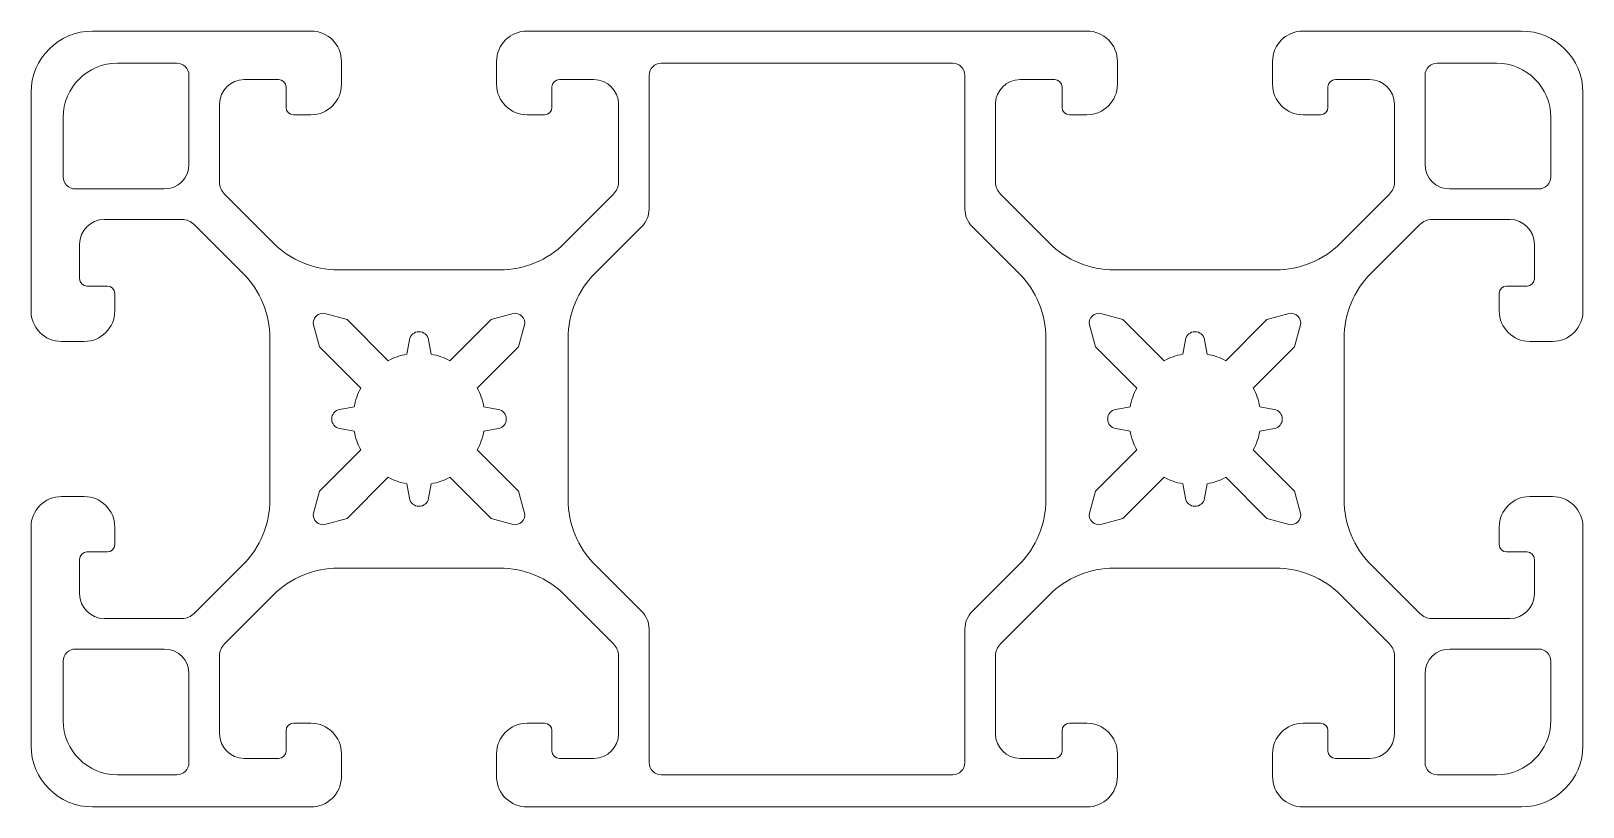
# Model space of a CAD drawing. Header units: millimetres. Extents: x -40 to 40, y -20 to 20.
import ezdxf

# ---------------------------------------------------------------- set-up
doc = ezdxf.new("R2010")
doc.units = ezdxf.units.MM

msp = doc.modelspace()

# ---------------------------------------------------------------- linework, layer by layer
at = {"color": 7, "linetype": 'Continuous', "lineweight": 15}
for p, q in [((-25.57, 20), (-36.83, 20)), ((14.43, 20), (-14.43, 20)), ((36.83, 20), (25.57, 20)), ((-24, 17.255), (-24, 18.43)), ((-16, 18.43), (-16, 17.255)), ((16, 17.255), (16, 18.43)), ((24, 18.43), (24, 17.255)), ((-32.49, 18.345), (-35.545, 18.345)), ((-31.86, 13.13), (-31.86, 17.715)), ((-8.14, 17.715), (-8.14, 10.823)), ((7.51, 18.345), (-7.51, 18.345)), ((8.14, 10.823), (8.14, 17.715)), ((31.86, 17.715), (31.86, 13.13)), ((35.545, 18.345), (32.49, 18.345)), ((-40, 16.83), (-40, 5.57)), ((-29.015, 17.5), (-27.236, 17.5)), ((-26.855, 17.119), (-26.855, 16.066)), ((-13.145, 16.066), (-13.145, 17.119)), ((-12.764, 17.5), (-10.985, 17.5)), ((10.985, 17.5), (12.764, 17.5)), ((13.145, 17.119), (13.145, 16.066)), ((26.855, 16.066), (26.855, 17.119)), ((27.236, 17.5), (29.015, 17.5)), ((40, 5.57), (40, 16.83)), ((-30.285, 12.216), (-30.285, 16.23)), ((-9.715, 16.23), (-9.715, 12.216)), ((9.715, 12.216), (9.715, 16.23)), ((30.285, 16.23), (30.285, 12.216)), ((-38.345, 15.545), (-38.345, 12.49)), ((-26.474, 15.685), (-25.57, 15.685)), ((-14.43, 15.685), (-13.526, 15.685)), ((13.526, 15.685), (14.43, 15.685)), ((25.57, 15.685), (26.474, 15.685)), ((38.345, 12.49), (38.345, 15.545)), ((-37.715, 11.86), (-33.13, 11.86)), ((-27.514, 9.076), (-30.024, 11.587)), ((-9.976, 11.587), (-12.486, 9.076)), ((12.486, 9.076), (9.976, 11.587)), ((30.024, 11.587), (27.514, 9.076)), ((33.13, 11.86), (37.715, 11.86)), ((-36.23, 10.285), (-32.216, 10.285)), ((-31.587, 10.024), (-29.076, 7.514)), ((-8.512, 9.925), (-10.924, 7.514)), ((10.924, 7.514), (8.512, 9.925)), ((29.076, 7.514), (31.587, 10.024)), ((32.216, 10.285), (36.23, 10.285)), ((-37.5, 7.236), (-37.5, 9.015)), ((37.5, 9.015), (37.5, 7.236)), ((-15.845, 7.685), (-24.155, 7.685)), ((24.155, 7.685), (15.845, 7.685)), ((-36.066, 6.855), (-37.119, 6.855)), ((-35.685, 5.57), (-35.685, 6.474)), ((35.685, 6.474), (35.685, 5.57)), ((37.119, 6.855), (36.066, 6.855)), ((-25.439, 4.848), (-25.126, 3.712)), ((-23.712, 5.126), (-24.848, 5.439)), ((-21.591, 3.005), (-23.712, 5.126)), ((-16.288, 5.126), (-18.409, 3.005)), ((-15.152, 5.439), (-16.288, 5.126)), ((-14.874, 3.712), (-14.561, 4.848)), ((14.561, 4.848), (14.874, 3.712)), ((16.288, 5.126), (15.152, 5.439)), ((18.409, 3.005), (16.288, 5.126)), ((23.712, 5.126), (21.591, 3.005)), ((24.848, 5.439), (23.712, 5.126)), ((25.126, 3.712), (25.439, 4.848)), ((-38.43, 4), (-37.255, 4)), ((-27.685, 4.155), (-27.685, -4.155)), ((-20.492, 4.088), (-20.625, 3.342)), ((-19.375, 3.342), (-19.508, 4.088)), ((-12.315, 4.155), (-12.315, -4.155)), ((12.315, -4.155), (12.315, 4.155)), ((19.508, 4.088), (19.375, 3.342)), ((20.625, 3.342), (20.492, 4.088)), ((27.685, -4.155), (27.685, 4.155)), ((37.255, 4), (38.43, 4)), ((-25.126, 3.712), (-23.005, 1.591)), ((-16.995, 1.591), (-14.874, 3.712)), ((14.874, 3.712), (16.995, 1.591)), ((23.005, 1.591), (25.126, 3.712)), ((-23.342, 0.625), (-24.088, 0.492)), ((-15.912, 0.492), (-16.658, 0.625)), ((16.658, 0.625), (15.912, 0.492)), ((24.088, 0.492), (23.342, 0.625)), ((-24.088, -0.492), (-23.342, -0.625)), ((-16.658, -0.625), (-15.912, -0.492)), ((15.912, -0.492), (16.658, -0.625)), ((23.342, -0.625), (24.088, -0.492)), ((-23.005, -1.591), (-25.126, -3.712)), ((-14.874, -3.712), (-16.995, -1.591)), ((16.995, -1.591), (14.874, -3.712)), ((25.126, -3.712), (23.005, -1.591)), ((-23.712, -5.126), (-21.591, -3.005)), ((-18.409, -3.005), (-16.288, -5.126)), ((16.288, -5.126), (18.409, -3.005)), ((21.591, -3.005), (23.712, -5.126)), ((-37.255, -4), (-38.43, -4)), ((-25.126, -3.712), (-25.439, -4.848)), ((-20.625, -3.342), (-20.492, -4.088)), ((-19.508, -4.088), (-19.375, -3.342)), ((-14.561, -4.848), (-14.874, -3.712)), ((14.874, -3.712), (14.561, -4.848)), ((19.375, -3.342), (19.508, -4.088)), ((20.492, -4.088), (20.625, -3.342)), ((25.439, -4.848), (25.126, -3.712)), ((38.43, -4), (37.255, -4)), ((-40, -5.57), (-40, -16.83)), ((-35.685, -6.474), (-35.685, -5.57)), ((-24.848, -5.439), (-23.712, -5.126)), ((-16.288, -5.126), (-15.152, -5.439)), ((15.152, -5.439), (16.288, -5.126)), ((23.712, -5.126), (24.848, -5.439)), ((35.685, -5.57), (35.685, -6.474)), ((40, -16.83), (40, -5.57)), ((-37.119, -6.855), (-36.066, -6.855)), ((36.066, -6.855), (37.119, -6.855)), ((-37.5, -9.015), (-37.5, -7.236)), ((-29.076, -7.514), (-31.587, -10.024)), ((-24.155, -7.685), (-15.845, -7.685)), ((-10.924, -7.514), (-8.512, -9.925)), ((8.512, -9.925), (10.924, -7.514)), ((15.845, -7.685), (24.155, -7.685)), ((31.587, -10.024), (29.076, -7.514)), ((37.5, -7.236), (37.5, -9.015)), ((-30.024, -11.587), (-27.514, -9.076)), ((-12.486, -9.076), (-9.976, -11.587)), ((9.976, -11.587), (12.486, -9.076)), ((27.514, -9.076), (30.024, -11.587)), ((-32.216, -10.285), (-36.23, -10.285)), ((36.23, -10.285), (32.216, -10.285)), ((-8.14, -10.823), (-8.14, -17.715)), ((8.14, -17.715), (8.14, -10.823)), ((-33.13, -11.86), (-37.715, -11.86)), ((37.715, -11.86), (33.13, -11.86)), ((-38.345, -12.49), (-38.345, -15.545)), ((-30.285, -16.23), (-30.285, -12.216)), ((-9.715, -12.216), (-9.715, -16.23)), ((9.715, -16.23), (9.715, -12.216)), ((30.285, -12.216), (30.285, -16.23)), ((38.345, -15.545), (38.345, -12.49)), ((-31.86, -17.715), (-31.86, -13.13)), ((31.86, -13.13), (31.86, -17.715)), ((-25.57, -15.685), (-26.474, -15.685)), ((-13.526, -15.685), (-14.43, -15.685)), ((14.43, -15.685), (13.526, -15.685)), ((26.474, -15.685), (25.57, -15.685)), ((-26.855, -16.066), (-26.855, -17.119)), ((-13.145, -17.119), (-13.145, -16.066)), ((13.145, -16.066), (13.145, -17.119)), ((26.855, -17.119), (26.855, -16.066)), ((-27.236, -17.5), (-29.015, -17.5)), ((-24, -18.485), (-24, -17.255)), ((-16, -17.255), (-16, -18.485)), ((-10.985, -17.5), (-12.764, -17.5)), ((12.764, -17.5), (10.985, -17.5)), ((16, -18.43), (16, -17.255)), ((24, -17.255), (24, -18.43)), ((29.015, -17.5), (27.236, -17.5)), ((-35.545, -18.345), (-32.49, -18.345)), ((-7.51, -18.345), (7.51, -18.345)), ((32.49, -18.345), (35.545, -18.345)), ((-36.83, -20), (-25.569, -20)), ((-14.431, -20), (14.43, -20)), ((25.57, -20), (36.83, -20))]:
    msp.add_line(p, q, dxfattribs=at)
for centre, radius, start, end in [((-36.83, 16.83), 3.17, 90, 180), ((-25.57, 18.43), 1.57, 0, 90), ((-14.43, 18.43), 1.57, 90, 180), ((14.43, 18.43), 1.57, 0, 90), ((25.57, 18.43), 1.57, 90, 180), ((36.83, 16.83), 3.17, 0, 90), ((-35.545, 15.545), 2.8, 90, 180), ((-32.49, 17.715), 0.63, 0, 90), ((-7.51, 17.715), 0.63, 90, 180), ((7.51, 17.715), 0.63, 0, 90), ((32.49, 17.715), 0.63, 90, 180), ((35.545, 15.545), 2.8, 0, 90), ((-29.015, 16.23), 1.27, 90, 180), ((-27.236, 17.119), 0.381, 0, 90), ((-25.57, 17.255), 1.57, 270, 0), ((-14.43, 17.255), 1.57, 180, 270), ((-12.764, 17.119), 0.381, 90, 180), ((-10.985, 16.23), 1.27, 0, 90), ((10.985, 16.23), 1.27, 90, 180), ((12.764, 17.119), 0.381, 0, 90), ((14.43, 17.255), 1.57, 270, 0), ((25.57, 17.255), 1.57, 180, 270), ((27.236, 17.119), 0.381, 90, 180), ((29.015, 16.23), 1.27, 0, 90), ((-26.474, 16.066), 0.381, 180, 270), ((-13.526, 16.066), 0.381, 270, 0), ((13.526, 16.066), 0.381, 180, 270), ((26.474, 16.066), 0.381, 270, 0), ((-33.13, 13.13), 1.27, 270, 0), ((33.13, 13.13), 1.27, 180, 270), ((-37.715, 12.49), 0.63, 180, 270), ((-29.395, 12.216), 0.89, 180, 225), ((-10.605, 12.216), 0.89, 315, 0), ((10.605, 12.216), 0.89, 180, 225), ((29.395, 12.216), 0.89, 315, 0), ((37.715, 12.49), 0.63, 270, 0), ((-9.41, 10.823), 1.27, 315, 0), ((9.41, 10.823), 1.27, 180, 225), ((-36.23, 9.015), 1.27, 90, 180), ((-32.216, 9.395), 0.89, 45, 90), ((32.216, 9.395), 0.89, 90, 135), ((36.23, 9.015), 1.27, 0, 90), ((-24.155, 12.435), 4.75, 225, 270), ((-15.845, 12.435), 4.75, 270, 315), ((15.845, 12.435), 4.75, 225, 270), ((24.155, 12.435), 4.75, 270, 315), ((-37.119, 7.236), 0.381, 180, 270), ((-32.435, 4.155), 4.75, 0, 45), ((-7.565, 4.155), 4.75, 135, 180), ((7.565, 4.155), 4.75, 0, 45), ((32.435, 4.155), 4.75, 135, 180), ((37.119, 7.236), 0.381, 270, 0), ((-36.066, 6.474), 0.381, 0, 90), ((36.066, 6.474), 0.381, 90, 180), ((-38.43, 5.57), 1.57, 180, 270), ((-37.255, 5.57), 1.57, 270, 0), ((-24.95, 4.95), 0.5, 78.27226, 191.72773), ((-15.05, 4.95), 0.5, 348.27227, 101.72773), ((15.05, 4.95), 0.5, 78.27227, 191.72773), ((24.95, 4.95), 0.5, 348.27227, 101.72773), ((37.255, 5.57), 1.57, 180, 270), ((38.43, 5.57), 1.57, 270, 0), ((-20, 4), 0.5, 10.095, 169.905), ((20, 4), 0.5, 10.095, 169.905), ((-20, 0), 3.4, 100.59255, 117.89536), ((-20, 0), 3.4, 62.10464, 79.40745), ((20, 0), 3.4, 100.59255, 117.89536), ((20, 0), 3.4, 62.10464, 79.40745), ((-20, 0), 3.4, 152.10464, 169.40745), ((-20, 0), 3.4, 10.59255, 27.89536), ((20, 0), 3.4, 152.10464, 169.40745), ((20, 0), 3.4, 10.59255, 27.89536), ((-24, 0), 0.5, 100.095, 259.905), ((-16, 0), 0.5, 280.095, 79.905), ((16, 0), 0.5, 100.095, 259.905), ((24, 0), 0.5, 280.095, 79.905), ((-20, 0), 3.4, 190.59255, 207.89536), ((-20, 0), 3.4, 332.10464, 349.40745), ((20, 0), 3.4, 190.59255, 207.89536), ((20, 0), 3.4, 332.10464, 349.40745), ((-20, 0), 3.4, 242.10464, 259.40745), ((-20, 0), 3.4, 280.59255, 297.89536), ((20, 0), 3.4, 242.10464, 259.40745), ((20, 0), 3.4, 280.59255, 297.89536), ((-38.43, -5.57), 1.57, 90, 180), ((-37.255, -5.57), 1.57, 0, 90), ((37.255, -5.57), 1.57, 90, 180), ((38.43, -5.57), 1.57, 0, 90), ((-32.435, -4.155), 4.75, 315, 0), ((-20, -4), 0.5, 190.095, 349.905), ((-7.565, -4.155), 4.75, 180, 225), ((7.565, -4.155), 4.75, 315, 0), ((20, -4), 0.5, 190.095, 349.905), ((32.435, -4.155), 4.75, 180, 225), ((-24.95, -4.95), 0.5, 168.27226, 281.72773), ((-15.05, -4.95), 0.5, 258.27227, 11.72773), ((15.05, -4.95), 0.5, 168.27227, 281.72773), ((24.95, -4.95), 0.5, 258.27227, 11.72773), ((-37.119, -7.236), 0.381, 90, 180), ((-36.066, -6.474), 0.381, 270, 0), ((36.066, -6.474), 0.381, 180, 270), ((37.119, -7.236), 0.381, 0, 90), ((-24.155, -12.435), 4.75, 90, 135), ((-15.845, -12.435), 4.75, 45, 90), ((15.845, -12.435), 4.75, 90, 135), ((24.155, -12.435), 4.75, 45, 90), ((-36.23, -9.015), 1.27, 180, 270), ((36.23, -9.015), 1.27, 270, 0), ((-32.216, -9.395), 0.89, 270, 315), ((-9.41, -10.823), 1.27, 0, 45), ((9.41, -10.823), 1.27, 135, 180), ((32.216, -9.395), 0.89, 225, 270), ((-37.715, -12.49), 0.63, 90, 180), ((-33.13, -13.13), 1.27, 0, 90), ((-29.395, -12.216), 0.89, 135, 180), ((-10.605, -12.216), 0.89, 0, 45), ((10.605, -12.216), 0.89, 135, 180), ((29.395, -12.216), 0.89, 0, 45), ((33.13, -13.13), 1.27, 90, 180), ((37.715, -12.49), 0.63, 0, 90), ((-35.545, -15.545), 2.8, 180, 270), ((-26.474, -16.066), 0.381, 90, 180), ((-25.57, -17.255), 1.57, 0, 90), ((-14.43, -17.255), 1.57, 90, 180), ((-13.526, -16.066), 0.381, 0, 90), ((13.526, -16.066), 0.381, 90, 180), ((14.43, -17.255), 1.57, 0, 90), ((25.57, -17.255), 1.57, 90, 180), ((26.474, -16.066), 0.381, 0, 90), ((35.545, -15.545), 2.8, 270, 0), ((-29.015, -16.23), 1.27, 180, 270), ((-10.985, -16.23), 1.27, 270, 0), ((10.985, -16.23), 1.27, 180, 270), ((29.015, -16.23), 1.27, 270, 0), ((-36.83, -16.83), 3.17, 180, 270), ((-27.236, -17.119), 0.381, 270, 0), ((-12.764, -17.119), 0.381, 180, 270), ((12.764, -17.119), 0.381, 270, 0), ((27.236, -17.119), 0.381, 180, 270), ((36.83, -16.83), 3.17, 270, 0), ((-32.49, -17.715), 0.63, 270, 0), ((-7.51, -17.715), 0.63, 180, 270), ((7.51, -17.715), 0.63, 270, 0), ((32.49, -17.715), 0.63, 180, 270), ((-25.569, -18.43), 1.57, 270, 357.99996), ((-14.431, -18.43), 1.57, 182.00004, 270), ((14.43, -18.43), 1.57, 270, 0), ((25.57, -18.43), 1.57, 180, 270)]:
    msp.add_arc(centre, radius, start, end, dxfattribs=at)

doc.saveas('drawing.dxf')
